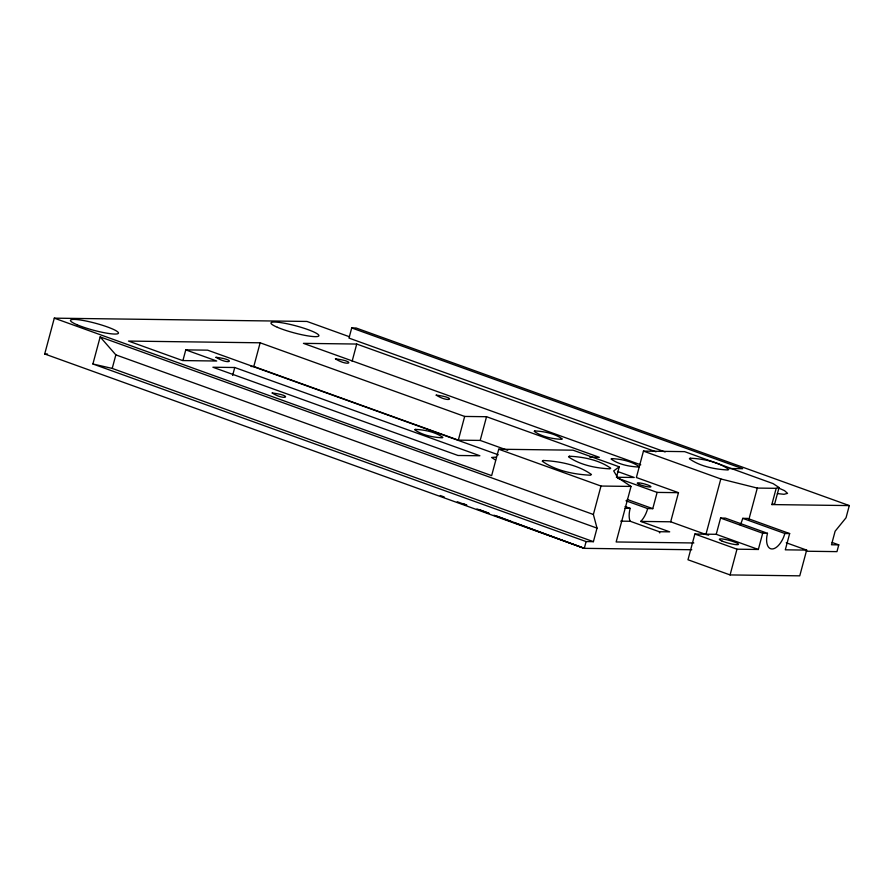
<?xml version="1.0" encoding="UTF-8"?>
<svg xmlns="http://www.w3.org/2000/svg" width="894" height="894" viewBox="0 0 894 894"><rect width="100%" height="100%" fill="white"/><g stroke="black" fill="none" stroke-linecap="round" stroke-linejoin="round"><path stroke-width="1.34" d="M767.477 533.282L766.784 536.813A17.008 8.392 -70.2 0 0 772.003 548.972A17.008 8.392 -70.2 0 0 783.68 537.037L784.876 533.506L789.659 533.573L785.301 549.821L806.667 550.101L799.761 575.837L730.085 574.931L687.978 559.767L694.873 534.031L716.228 534.31L758.336 549.475L762.694 533.226L767.477 533.282L725.369 518.118L720.586 518.062L716.228 534.31M691.788 549.743L584.296 548.346L44.7 353.979L54.299 318.163L306.966 321.449L349.498 336.77M92.898 363.992L100.162 336.904L593.37 514.486L597.024 528.119L593.404 541.663L586.106 541.574L92.898 363.992L112.219 368.417L593.404 541.663M112.219 368.417L115.851 354.873L100.162 336.904M182.957 360.405L185.773 349.878L207.598 350.157L498.304 454.811M232.641 375.413L234.753 367.512L479.888 455.772L458.019 455.482L212.895 367.233L234.753 367.512M251.024 366.462L253.795 366.495L260.143 342.793L464.668 416.436L486.537 416.716L599.326 457.326L589.761 457.203M806.254 551.229L836.963 551.632L838.773 544.859L831.487 544.77L835.119 531.226L846.037 517.771L849.3 505.579L356.091 327.997L351.722 327.942L348.995 338.1L665.158 451.939M352.147 361.165L356.728 344.045L656.006 451.805M253.795 366.495L458.32 440.139L464.668 416.436M458.32 440.139L480.19 440.418L486.537 416.716M616.413 477.407L619.251 466.824L573.043 450.185L498.729 449.224L491.644 475.63L54.299 318.163M493.957 515.201L584.296 548.346L586.106 541.574M593.37 514.486L600.991 486.045L631.041 486.437L616.156 541.965L693.856 542.971M779.054 487.532L776.182 488.325L771.824 504.574L774.696 503.791L779.054 487.532L773.165 483.643L684.614 451.638L643.456 451.101L636.372 477.519L678.479 492.672L670.679 521.794L640.696 521.403L642.026 520.04A17.008 8.392 -70.2 0 0 647.669 508.585L652.776 508.652L657.124 492.404L678.479 492.672M708.618 535.16L705.914 534.489L720.799 478.949L643.456 451.101M730.085 574.931L736.98 549.195L758.336 549.475M748.792 519.805L757.296 488.079L776.182 488.325M789.659 533.573L747.552 518.408L742.769 518.352L741.573 521.872A17.008 8.392 -70.2 0 1 740.165 524.856M619.251 466.824L613.686 470.926L617.709 477.608L631.041 486.437M260.143 342.793L128.479 341.072L182.622 360.573L216.717 361.02L185.773 349.878M356.728 344.045L303.435 343.352L640.774 464.813M44.7 353.979L47.494 354.024M730.186 468.545L742.657 468.702L351.722 327.942M617.765 477.273L634.237 477.485L617.463 471.451M771.824 504.574L849.3 505.579M625.074 508.295L630.169 508.362A17.008 8.392 -70.2 0 0 629.655 519.883L630.248 521.269L659.258 531.718L669.695 531.852L640.696 521.403M620.715 521.146L630.248 521.269M495.946 457.102L491.622 457.471L495.533 460.052M777.4 493.6L784.004 494.293L787.569 493.365L784.53 490.65L778.216 487.856M720.799 478.949L757.296 488.079M832.213 542.502L838.773 544.859M742.769 518.352L784.876 533.506M617.575 478.156L657.124 492.404M720.586 518.062L762.694 533.226M786.251 542.759L806.667 550.101M480.19 440.418L507.725 450.341M498.729 449.224L600.991 486.045M627.253 499.467L652.776 508.652M625.979 500.774L647.669 508.585M670.679 521.794L705.914 534.489M625.074 506.518L630.169 508.362M694.873 534.031L736.98 549.195M115.851 354.873L597.024 528.119M440.273 495.511L444.206 496.952M457.292 501.757L466.456 505.121M476.938 508.954L488.716 513.279M462.857 503.601L466.78 505.043M479.832 509.848L488.973 513.223M496.807 516.106L511.178 521.403M513.782 522.364L584.296 548.346M659.258 531.718L659.783 532.936M216.013 357.298C228.998 365.534 238.039 359.958 216.013 357.298M272.201 392.991C285.186 401.238 294.227 395.651 272.201 392.991M335.451 358.852C348.436 367.088 357.477 361.511 335.451 358.852M436.216 395.137C449.201 403.373 458.242 397.785 436.216 395.137M415.297 429.377L414.738 429.791C422.415 435.255 432.908 437.345 442.318 437.792L442.865 437.378C435.199 431.914 424.695 429.824 415.297 429.377M534.735 430.93L534.176 431.344C541.853 436.808 552.347 438.898 561.756 439.345L562.304 438.943C554.638 433.467 544.133 431.377 534.735 430.93M543.206 460.488L542.233 461.203C555.655 470.78 574.037 474.435 590.487 475.217L591.459 474.502C578.038 464.925 559.655 461.27 543.206 460.488M569.377 456.219L568.539 456.834C580.05 465.036 595.806 468.177 609.898 468.847L610.736 468.232C599.226 460.03 583.48 456.89 569.377 456.219M611.619 458.611L611.06 459.024C618.726 464.489 629.231 466.579 638.629 467.026L639.188 466.623C631.51 461.148 621.017 459.058 611.619 458.611M690.168 458.197L689.386 458.767C700.125 466.433 714.831 469.35 727.984 469.976L728.766 469.406C718.027 461.751 703.321 458.823 690.168 458.197M639.065 484.336A7.085 1.039 15 0 0 650.642 486.951A7.085 1.039 15 0 0 642.562 483.475A7.085 1.039 15 0 0 639.065 484.336M76.918 324.69A24.808 3.621 15 0 0 117.405 333.842A24.808 3.621 15 0 0 89.154 321.684A24.808 3.621 15 0 0 76.918 324.69M277.375 327.293A24.808 3.621 15 0 0 317.862 336.446A24.808 3.621 15 0 0 289.622 324.298A24.808 3.621 15 0 0 277.375 327.293M721.871 540.959A9.923 1.453 15 0 0 738.064 544.625A9.923 1.453 15 0 0 726.766 539.764A9.923 1.453 15 0 0 721.871 540.959"/></g></svg>
